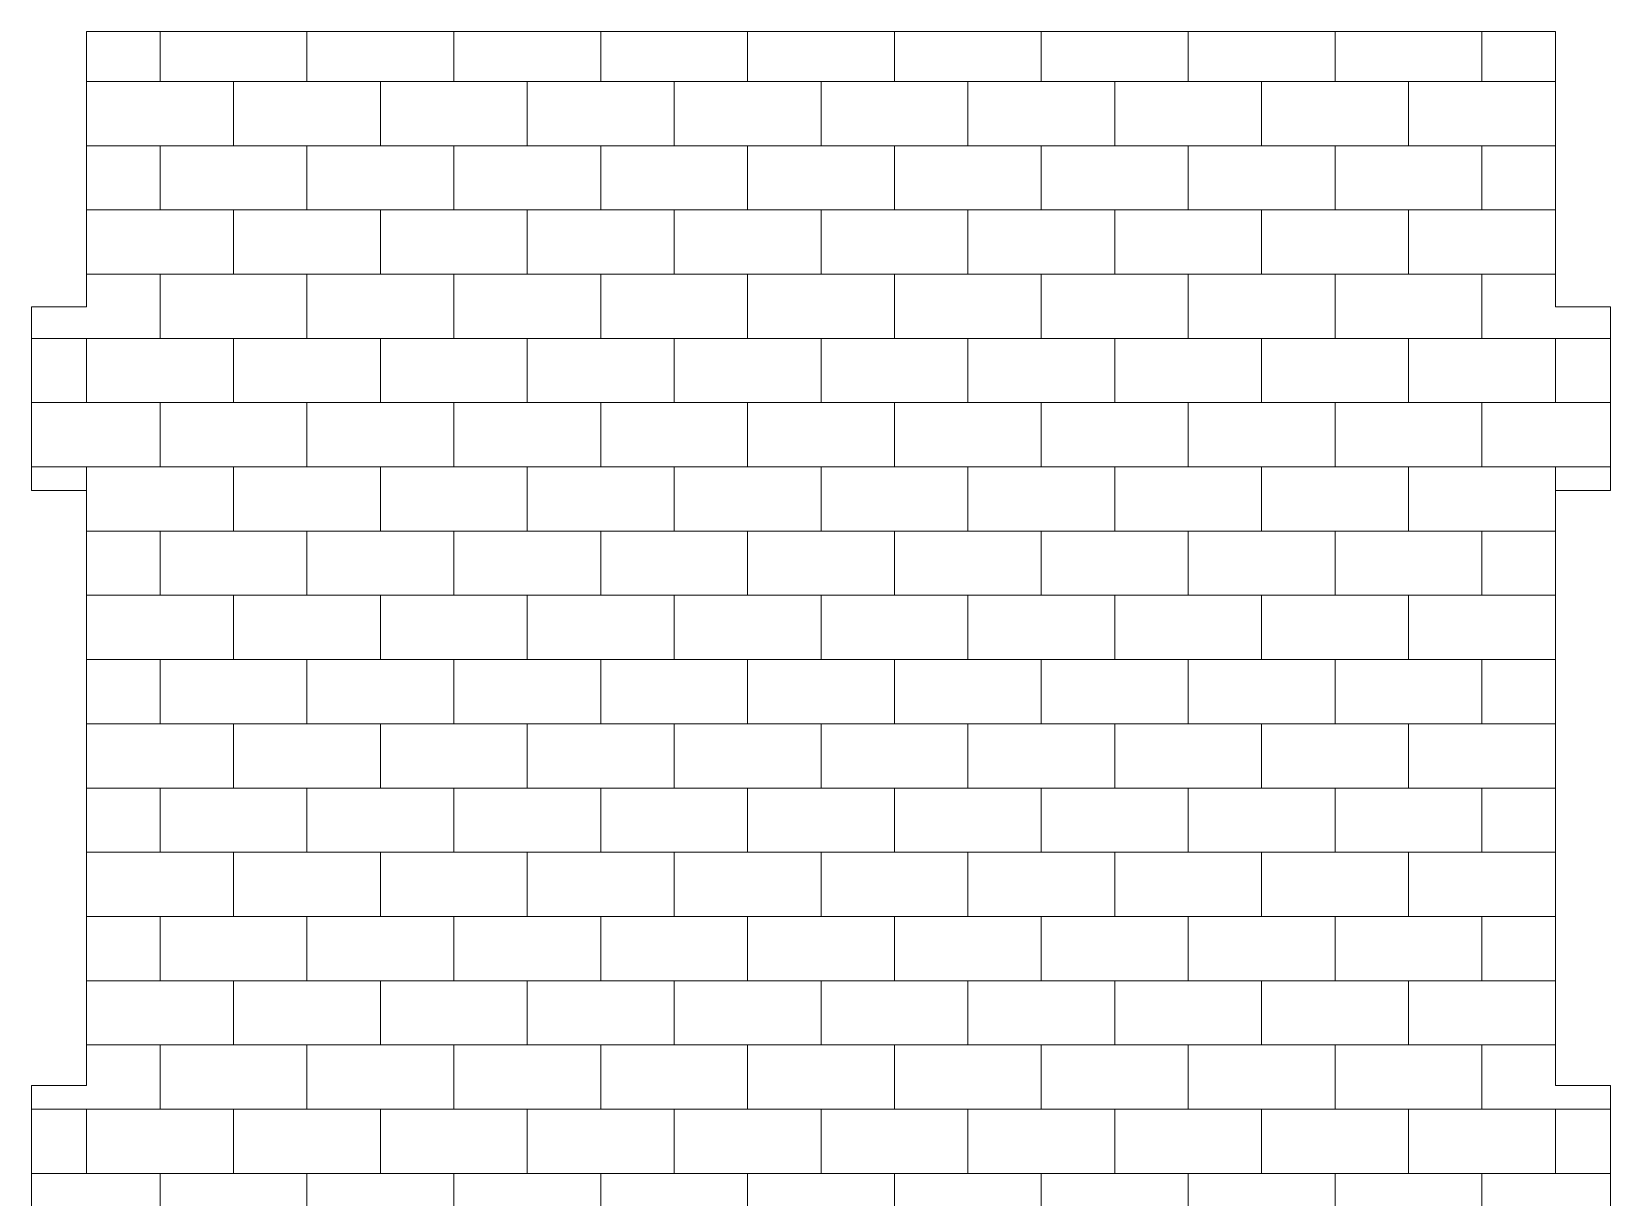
# Model space of a CAD drawing. Header units: millimetres. Extents: x 170 to 862, y -190 to 818.
# Drawn here: x 669 to 755, y -59.1 to 4.4 of the extents above; entities that cross this region are included whole.
import ezdxf

# ---------------------------------------------------------------- set-up
doc = ezdxf.new("R2010")
doc.units = ezdxf.units.MM
doc.header["$MEASUREMENT"] = 0
doc.layers.add('layer 1', color=7, linetype='Continuous')

msp = doc.modelspace()

# ---------------------------------------------------------------- linework, layer by layer
at = {"layer": 'layer 1', "color": 250, "lineweight": 9}
msp.add_open_spline([(668.9986, -10.5554), (668.9986, -10.5554), (671.9986, -10.5554), (671.9986, -10.5554), (671.9986, -10.5554), (671.9986, -10.5554), (671.9986, 4.4446), (671.9986, 4.4446), (671.9986, 4.4446), (671.9986, 4.4446), (751.9986, 4.4446), (751.9986, 4.4446), (751.9986, 4.4446), (751.9986, 4.4446), (751.9986, -10.5554), (751.9986, -10.5554), (751.9986, -10.5554), (751.9986, -10.5554), (754.9986, -10.5554), (754.9986, -10.5554), (754.9986, -10.5554), (754.9986, -10.5554), (754.9986, -20.5554), (754.9986, -20.5554), (754.9986, -20.5554), (754.9986, -20.5554), (751.9986, -20.5554), (751.9986, -20.5554), (751.9986, -20.5554), (751.9986, -20.5554), (751.9986, -52.9894), (751.9986, -52.9894), (751.9986, -52.9894), (751.9986, -52.9894), (754.9986, -52.9894), (754.9986, -52.9894), (754.9986, -52.9894), (754.9986, -52.9894), (754.9986, -62.9894), (754.9986, -62.9894), (754.9986, -62.9894), (754.9986, -62.9894), (751.9986, -62.9894), (751.9986, -62.9894), (751.9986, -62.9894), (751.9986, -62.9894), (751.9986, -77.9894), (751.9986, -77.9894), (751.9986, -77.9894), (751.9986, -77.9894), (671.9986, -77.9894), (671.9986, -77.9894), (671.9986, -77.9894), (671.9986, -77.9894), (671.9986, -62.9894), (671.9986, -62.9894), (671.9986, -62.9894), (671.9986, -62.9894), (668.9986, -62.9894), (668.9986, -62.9894), (668.9986, -62.9894), (668.9986, -62.9894), (668.9986, -52.9894), (668.9986, -52.9894), (668.9986, -52.9894), (668.9986, -52.9894), (671.9986, -52.9894), (671.9986, -52.9894), (671.9986, -52.9894), (671.9986, -52.9894), (671.9986, -20.5554), (671.9986, -20.5554), (671.9986, -20.5554), (671.9986, -20.5554), (668.9986, -20.5554), (668.9986, -20.5554), (668.9986, -20.5554), (668.9986, -20.5554), (668.9986, -10.5554), (668.9986, -10.5554)], degree=3, knots=[0, 0, 0, 0, 0.047619, 0.047619, 0.047619, 0.047619, 0.0952381, 0.0952381, 0.0952381, 0.0952381, 0.1428571, 0.1428571, 0.1428571, 0.1428571, 0.1904762, 0.1904762, 0.1904762, 0.1904762, 0.2380952, 0.2380952, 0.2380952, 0.2380952, 0.2857143, 0.2857143, 0.2857143, 0.2857143, 0.3333333, 0.3333333, 0.3333333, 0.3333333, 0.3809524, 0.3809524, 0.3809524, 0.3809524, 0.4285714, 0.4285714, 0.4285714, 0.4285714, 0.4761905, 0.4761905, 0.4761905, 0.4761905, 0.5238095, 0.5238095, 0.5238095, 0.5238095, 0.5714286, 0.5714286, 0.5714286, 0.5714286, 0.6190476, 0.6190476, 0.6190476, 0.6190476, 0.6666667, 0.6666667, 0.6666667, 0.6666667, 0.7142857, 0.7142857, 0.7142857, 0.7142857, 0.7619048, 0.7619048, 0.7619048, 0.7619048, 0.8095238, 0.8095238, 0.8095238, 0.8095238, 0.8571429, 0.8571429, 0.8571429, 0.8571429, 0.9047619, 0.9047619, 0.9047619, 0.9047619, 1, 1, 1, 1], dxfattribs=at)
at = {"layer": 'layer 1', "color": 242, "lineweight": 9}
for points in [[(675.9987, 4.4446), (675.9987, 4.4446), (675.9987, 1.7276), (675.9987, 1.7276)], [(683.9987, 1.7276), (683.9987, 1.7276), (683.9987, 4.4446), (683.9987, 4.4446)], [(691.9987, 4.4446), (691.9987, 4.4446), (691.9987, 1.7276), (691.9987, 1.7276)], [(699.9987, 1.7276), (699.9987, 1.7276), (699.9987, 4.4446), (699.9987, 4.4446)], [(707.9987, 4.4446), (707.9987, 4.4446), (707.9987, 1.7276), (707.9987, 1.7276)], [(715.9987, 1.7276), (715.9987, 1.7276), (715.9987, 4.4446), (715.9987, 4.4446)], [(723.9987, 4.4446), (723.9987, 4.4446), (723.9987, 1.7276), (723.9987, 1.7276)], [(731.9987, 1.7276), (731.9987, 1.7276), (731.9987, 4.4446), (731.9987, 4.4446)], [(739.9987, 4.4446), (739.9987, 4.4446), (739.9987, 1.7276), (739.9987, 1.7276)], [(747.9987, 1.7276), (747.9987, 1.7276), (747.9987, 4.4446), (747.9987, 4.4446)], [(671.9986, 1.7276), (671.9986, 1.7276), (751.9986, 1.7276), (751.9986, 1.7276)], [(671.9986, 1.7276), (671.9986, 1.7276), (671.9986, -1.7724), (671.9986, -1.7724)], [(679.9986, -1.7724), (679.9986, -1.7724), (679.9986, 1.7276), (679.9986, 1.7276)], [(687.9986, 1.7276), (687.9986, 1.7276), (687.9986, -1.7724), (687.9986, -1.7724)], [(695.9986, -1.7724), (695.9986, -1.7724), (695.9986, 1.7276), (695.9986, 1.7276)], [(703.9986, 1.7276), (703.9986, 1.7276), (703.9986, -1.7724), (703.9986, -1.7724)], [(711.9986, -1.7724), (711.9986, -1.7724), (711.9986, 1.7276), (711.9986, 1.7276)], [(719.9986, 1.7276), (719.9986, 1.7276), (719.9986, -1.7724), (719.9986, -1.7724)], [(727.9986, -1.7724), (727.9986, -1.7724), (727.9986, 1.7276), (727.9986, 1.7276)], [(735.9986, 1.7276), (735.9986, 1.7276), (735.9986, -1.7724), (735.9986, -1.7724)], [(743.9986, -1.7724), (743.9986, -1.7724), (743.9986, 1.7276), (743.9986, 1.7276)], [(751.9986, 1.7276), (751.9986, 1.7276), (751.9986, -1.7724), (751.9986, -1.7724)], [(671.9986, -1.7724), (671.9986, -1.7724), (751.9986, -1.7724), (751.9986, -1.7724)], [(675.9987, -1.7724), (675.9987, -1.7724), (675.9987, -5.2724), (675.9987, -5.2724)], [(683.9987, -5.2724), (683.9987, -5.2724), (683.9987, -1.7724), (683.9987, -1.7724)], [(691.9987, -1.7724), (691.9987, -1.7724), (691.9987, -5.2724), (691.9987, -5.2724)], [(699.9987, -5.2724), (699.9987, -5.2724), (699.9987, -1.7724), (699.9987, -1.7724)], [(707.9987, -1.7724), (707.9987, -1.7724), (707.9987, -5.2724), (707.9987, -5.2724)], [(715.9987, -5.2724), (715.9987, -5.2724), (715.9987, -1.7724), (715.9987, -1.7724)], [(723.9987, -1.7724), (723.9987, -1.7724), (723.9987, -5.2724), (723.9987, -5.2724)], [(731.9987, -5.2724), (731.9987, -5.2724), (731.9987, -1.7724), (731.9987, -1.7724)], [(739.9987, -1.7724), (739.9987, -1.7724), (739.9987, -5.2724), (739.9987, -5.2724)], [(747.9987, -5.2724), (747.9987, -5.2724), (747.9987, -1.7724), (747.9987, -1.7724)], [(671.9986, -5.2724), (671.9986, -5.2724), (751.9986, -5.2724), (751.9986, -5.2724)], [(671.9986, -5.2724), (671.9986, -5.2724), (671.9986, -8.7724), (671.9986, -8.7724)], [(679.9986, -8.7724), (679.9986, -8.7724), (679.9986, -5.2724), (679.9986, -5.2724)], [(687.9986, -5.2724), (687.9986, -5.2724), (687.9986, -8.7724), (687.9986, -8.7724)], [(695.9986, -8.7724), (695.9986, -8.7724), (695.9986, -5.2724), (695.9986, -5.2724)], [(703.9986, -5.2724), (703.9986, -5.2724), (703.9986, -8.7724), (703.9986, -8.7724)], [(711.9986, -8.7724), (711.9986, -8.7724), (711.9986, -5.2724), (711.9986, -5.2724)], [(719.9986, -5.2724), (719.9986, -5.2724), (719.9986, -8.7724), (719.9986, -8.7724)], [(727.9986, -8.7724), (727.9986, -8.7724), (727.9986, -5.2724), (727.9986, -5.2724)], [(735.9986, -5.2724), (735.9986, -5.2724), (735.9986, -8.7724), (735.9986, -8.7724)], [(743.9986, -8.7724), (743.9986, -8.7724), (743.9986, -5.2724), (743.9986, -5.2724)], [(751.9986, -5.2724), (751.9986, -5.2724), (751.9986, -8.7724), (751.9986, -8.7724)], [(671.9986, -8.7724), (671.9986, -8.7724), (751.9986, -8.7724), (751.9986, -8.7724)], [(675.9987, -8.7724), (675.9987, -8.7724), (675.9987, -12.2724), (675.9987, -12.2724)], [(683.9987, -12.2724), (683.9987, -12.2724), (683.9987, -8.7724), (683.9987, -8.7724)], [(691.9987, -8.7724), (691.9987, -8.7724), (691.9987, -12.2724), (691.9987, -12.2724)], [(699.9987, -12.2724), (699.9987, -12.2724), (699.9987, -8.7724), (699.9987, -8.7724)], [(707.9987, -8.7724), (707.9987, -8.7724), (707.9987, -12.2724), (707.9987, -12.2724)], [(715.9987, -12.2724), (715.9987, -12.2724), (715.9987, -8.7724), (715.9987, -8.7724)], [(723.9987, -8.7724), (723.9987, -8.7724), (723.9987, -12.2724), (723.9987, -12.2724)], [(731.9987, -12.2724), (731.9987, -12.2724), (731.9987, -8.7724), (731.9987, -8.7724)], [(739.9987, -8.7724), (739.9987, -8.7724), (739.9987, -12.2724), (739.9987, -12.2724)], [(747.9987, -12.2724), (747.9987, -12.2724), (747.9987, -8.7724), (747.9987, -8.7724)], [(668.9986, -12.2724), (668.9986, -12.2724), (754.9986, -12.2724), (754.9986, -12.2724)], [(671.9986, -12.2724), (671.9986, -12.2724), (671.9986, -15.7724), (671.9986, -15.7724)], [(679.9986, -15.7724), (679.9986, -15.7724), (679.9986, -12.2724), (679.9986, -12.2724)], [(687.9986, -12.2724), (687.9986, -12.2724), (687.9986, -15.7724), (687.9986, -15.7724)], [(695.9986, -15.7724), (695.9986, -15.7724), (695.9986, -12.2724), (695.9986, -12.2724)], [(703.9986, -12.2724), (703.9986, -12.2724), (703.9986, -15.7724), (703.9986, -15.7724)], [(711.9986, -15.7724), (711.9986, -15.7724), (711.9986, -12.2724), (711.9986, -12.2724)], [(719.9986, -12.2724), (719.9986, -12.2724), (719.9986, -15.7724), (719.9986, -15.7724)], [(727.9986, -15.7724), (727.9986, -15.7724), (727.9986, -12.2724), (727.9986, -12.2724)], [(735.9986, -12.2724), (735.9986, -12.2724), (735.9986, -15.7724), (735.9986, -15.7724)], [(743.9986, -15.7724), (743.9986, -15.7724), (743.9986, -12.2724), (743.9986, -12.2724)], [(751.9986, -12.2724), (751.9986, -12.2724), (751.9986, -15.7724), (751.9986, -15.7724)], [(668.9986, -15.7724), (668.9986, -15.7724), (754.9986, -15.7724), (754.9986, -15.7724)], [(675.9987, -15.7724), (675.9987, -15.7724), (675.9987, -19.2724), (675.9987, -19.2724)], [(683.9987, -19.2724), (683.9987, -19.2724), (683.9987, -15.7724), (683.9987, -15.7724)], [(691.9987, -15.7724), (691.9987, -15.7724), (691.9987, -19.2724), (691.9987, -19.2724)], [(699.9987, -19.2724), (699.9987, -19.2724), (699.9987, -15.7724), (699.9987, -15.7724)], [(707.9987, -15.7724), (707.9987, -15.7724), (707.9987, -19.2724), (707.9987, -19.2724)], [(715.9987, -19.2724), (715.9987, -19.2724), (715.9987, -15.7724), (715.9987, -15.7724)], [(723.9987, -15.7724), (723.9987, -15.7724), (723.9987, -19.2724), (723.9987, -19.2724)], [(731.9987, -19.2724), (731.9987, -19.2724), (731.9987, -15.7724), (731.9987, -15.7724)], [(739.9987, -15.7724), (739.9987, -15.7724), (739.9987, -19.2724), (739.9987, -19.2724)], [(747.9987, -19.2724), (747.9987, -19.2724), (747.9987, -15.7724), (747.9987, -15.7724)], [(668.9986, -19.2724), (668.9986, -19.2724), (754.9986, -19.2724), (754.9986, -19.2724)], [(679.9986, -22.7724), (679.9986, -22.7724), (679.9986, -19.2724), (679.9986, -19.2724)], [(687.9986, -19.2724), (687.9986, -19.2724), (687.9986, -22.7724), (687.9986, -22.7724)], [(695.9986, -22.7724), (695.9986, -22.7724), (695.9986, -19.2724), (695.9986, -19.2724)], [(703.9986, -19.2724), (703.9986, -19.2724), (703.9986, -22.7724), (703.9986, -22.7724)], [(711.9986, -22.7724), (711.9986, -22.7724), (711.9986, -19.2724), (711.9986, -19.2724)], [(719.9986, -19.2724), (719.9986, -19.2724), (719.9986, -22.7724), (719.9986, -22.7724)], [(727.9986, -22.7724), (727.9986, -22.7724), (727.9986, -19.2724), (727.9986, -19.2724)], [(735.9986, -19.2724), (735.9986, -19.2724), (735.9986, -22.7724), (735.9986, -22.7724)], [(743.9986, -22.7724), (743.9986, -22.7724), (743.9986, -19.2724), (743.9986, -19.2724)], [(671.9986, -22.7724), (671.9986, -22.7724), (751.9986, -22.7724), (751.9986, -22.7724)], [(675.9987, -22.7724), (675.9987, -22.7724), (675.9987, -26.2724), (675.9987, -26.2724)], [(683.9987, -26.2724), (683.9987, -26.2724), (683.9987, -22.7724), (683.9987, -22.7724)], [(691.9987, -22.7724), (691.9987, -22.7724), (691.9987, -26.2724), (691.9987, -26.2724)], [(699.9987, -26.2724), (699.9987, -26.2724), (699.9987, -22.7724), (699.9987, -22.7724)], [(707.9987, -22.7724), (707.9987, -22.7724), (707.9987, -26.2724), (707.9987, -26.2724)], [(715.9987, -26.2724), (715.9987, -26.2724), (715.9987, -22.7724), (715.9987, -22.7724)], [(723.9987, -22.7724), (723.9987, -22.7724), (723.9987, -26.2724), (723.9987, -26.2724)], [(731.9987, -26.2724), (731.9987, -26.2724), (731.9987, -22.7724), (731.9987, -22.7724)], [(739.9987, -22.7724), (739.9987, -22.7724), (739.9987, -26.2724), (739.9987, -26.2724)], [(747.9987, -26.2724), (747.9987, -26.2724), (747.9987, -22.7724), (747.9987, -22.7724)], [(671.9986, -26.2724), (671.9986, -26.2724), (751.9986, -26.2724), (751.9986, -26.2724)], [(671.9986, -26.2724), (671.9986, -26.2724), (671.9986, -29.7724), (671.9986, -29.7724)], [(679.9986, -29.7724), (679.9986, -29.7724), (679.9986, -26.2724), (679.9986, -26.2724)], [(687.9986, -26.2724), (687.9986, -26.2724), (687.9986, -29.7724), (687.9986, -29.7724)], [(695.9986, -29.7724), (695.9986, -29.7724), (695.9986, -26.2724), (695.9986, -26.2724)], [(703.9986, -26.2724), (703.9986, -26.2724), (703.9986, -29.7724), (703.9986, -29.7724)], [(711.9986, -29.7724), (711.9986, -29.7724), (711.9986, -26.2724), (711.9986, -26.2724)], [(719.9986, -26.2724), (719.9986, -26.2724), (719.9986, -29.7724), (719.9986, -29.7724)], [(727.9986, -29.7724), (727.9986, -29.7724), (727.9986, -26.2724), (727.9986, -26.2724)], [(735.9986, -26.2724), (735.9986, -26.2724), (735.9986, -29.7724), (735.9986, -29.7724)], [(743.9986, -29.7724), (743.9986, -29.7724), (743.9986, -26.2724), (743.9986, -26.2724)], [(751.9986, -26.2724), (751.9986, -26.2724), (751.9986, -29.7724), (751.9986, -29.7724)], [(671.9986, -29.7724), (671.9986, -29.7724), (751.9986, -29.7724), (751.9986, -29.7724)], [(675.9987, -29.7724), (675.9987, -29.7724), (675.9987, -33.2724), (675.9987, -33.2724)], [(683.9987, -33.2724), (683.9987, -33.2724), (683.9987, -29.7724), (683.9987, -29.7724)], [(691.9987, -29.7724), (691.9987, -29.7724), (691.9987, -33.2724), (691.9987, -33.2724)], [(699.9987, -33.2724), (699.9987, -33.2724), (699.9987, -29.7724), (699.9987, -29.7724)], [(707.9987, -29.7724), (707.9987, -29.7724), (707.9987, -33.2724), (707.9987, -33.2724)], [(715.9987, -33.2724), (715.9987, -33.2724), (715.9987, -29.7724), (715.9987, -29.7724)], [(723.9987, -29.7724), (723.9987, -29.7724), (723.9987, -33.2724), (723.9987, -33.2724)], [(731.9987, -33.2724), (731.9987, -33.2724), (731.9987, -29.7724), (731.9987, -29.7724)], [(739.9987, -29.7724), (739.9987, -29.7724), (739.9987, -33.2724), (739.9987, -33.2724)], [(747.9987, -33.2724), (747.9987, -33.2724), (747.9987, -29.7724), (747.9987, -29.7724)], [(671.9986, -33.2724), (671.9986, -33.2724), (751.9986, -33.2724), (751.9986, -33.2724)], [(671.9986, -33.2724), (671.9986, -33.2724), (671.9986, -36.7724), (671.9986, -36.7724)], [(679.9986, -36.7724), (679.9986, -36.7724), (679.9986, -33.2724), (679.9986, -33.2724)], [(687.9986, -33.2724), (687.9986, -33.2724), (687.9986, -36.7724), (687.9986, -36.7724)], [(695.9986, -36.7724), (695.9986, -36.7724), (695.9986, -33.2724), (695.9986, -33.2724)], [(703.9986, -33.2724), (703.9986, -33.2724), (703.9986, -36.7724), (703.9986, -36.7724)], [(711.9986, -36.7724), (711.9986, -36.7724), (711.9986, -33.2724), (711.9986, -33.2724)], [(719.9986, -33.2724), (719.9986, -33.2724), (719.9986, -36.7724), (719.9986, -36.7724)], [(727.9986, -36.7724), (727.9986, -36.7724), (727.9986, -33.2724), (727.9986, -33.2724)], [(735.9986, -33.2724), (735.9986, -33.2724), (735.9986, -36.7724), (735.9986, -36.7724)], [(743.9986, -36.7724), (743.9986, -36.7724), (743.9986, -33.2724), (743.9986, -33.2724)], [(751.9986, -33.2724), (751.9986, -33.2724), (751.9986, -36.7724), (751.9986, -36.7724)], [(671.9986, -36.7724), (671.9986, -36.7724), (751.9986, -36.7724), (751.9986, -36.7724)], [(675.9987, -36.7724), (675.9987, -36.7724), (675.9987, -40.2724), (675.9987, -40.2724)], [(683.9987, -40.2724), (683.9987, -40.2724), (683.9987, -36.7724), (683.9987, -36.7724)], [(691.9987, -36.7724), (691.9987, -36.7724), (691.9987, -40.2724), (691.9987, -40.2724)], [(699.9987, -40.2724), (699.9987, -40.2724), (699.9987, -36.7724), (699.9987, -36.7724)], [(707.9987, -36.7724), (707.9987, -36.7724), (707.9987, -40.2724), (707.9987, -40.2724)], [(715.9987, -40.2724), (715.9987, -40.2724), (715.9987, -36.7724), (715.9987, -36.7724)], [(723.9987, -36.7724), (723.9987, -36.7724), (723.9987, -40.2724), (723.9987, -40.2724)], [(731.9987, -40.2724), (731.9987, -40.2724), (731.9987, -36.7724), (731.9987, -36.7724)], [(739.9987, -36.7724), (739.9987, -36.7724), (739.9987, -40.2724), (739.9987, -40.2724)], [(747.9987, -40.2724), (747.9987, -40.2724), (747.9987, -36.7724), (747.9987, -36.7724)], [(671.9986, -40.2724), (671.9986, -40.2724), (751.9986, -40.2724), (751.9986, -40.2724)], [(671.9986, -40.2724), (671.9986, -40.2724), (671.9986, -43.7724), (671.9986, -43.7724)], [(679.9986, -43.7724), (679.9986, -43.7724), (679.9986, -40.2724), (679.9986, -40.2724)], [(687.9986, -40.2724), (687.9986, -40.2724), (687.9986, -43.7724), (687.9986, -43.7724)], [(695.9986, -43.7724), (695.9986, -43.7724), (695.9986, -40.2724), (695.9986, -40.2724)], [(703.9986, -40.2724), (703.9986, -40.2724), (703.9986, -43.7724), (703.9986, -43.7724)], [(711.9986, -43.7724), (711.9986, -43.7724), (711.9986, -40.2724), (711.9986, -40.2724)], [(719.9986, -40.2724), (719.9986, -40.2724), (719.9986, -43.7724), (719.9986, -43.7724)], [(727.9986, -43.7724), (727.9986, -43.7724), (727.9986, -40.2724), (727.9986, -40.2724)], [(735.9986, -40.2724), (735.9986, -40.2724), (735.9986, -43.7724), (735.9986, -43.7724)], [(743.9986, -43.7724), (743.9986, -43.7724), (743.9986, -40.2724), (743.9986, -40.2724)], [(751.9986, -40.2724), (751.9986, -40.2724), (751.9986, -43.7724), (751.9986, -43.7724)], [(671.9986, -43.7724), (671.9986, -43.7724), (751.9986, -43.7724), (751.9986, -43.7724)], [(675.9987, -43.7724), (675.9987, -43.7724), (675.9987, -47.2724), (675.9987, -47.2724)], [(683.9987, -47.2724), (683.9987, -47.2724), (683.9987, -43.7724), (683.9987, -43.7724)], [(691.9987, -43.7724), (691.9987, -43.7724), (691.9987, -47.2724), (691.9987, -47.2724)], [(699.9987, -47.2724), (699.9987, -47.2724), (699.9987, -43.7724), (699.9987, -43.7724)], [(707.9987, -43.7724), (707.9987, -43.7724), (707.9987, -47.2724), (707.9987, -47.2724)], [(715.9987, -47.2724), (715.9987, -47.2724), (715.9987, -43.7724), (715.9987, -43.7724)], [(723.9987, -43.7724), (723.9987, -43.7724), (723.9987, -47.2724), (723.9987, -47.2724)], [(731.9987, -47.2724), (731.9987, -47.2724), (731.9987, -43.7724), (731.9987, -43.7724)], [(739.9987, -43.7724), (739.9987, -43.7724), (739.9987, -47.2724), (739.9987, -47.2724)], [(747.9987, -47.2724), (747.9987, -47.2724), (747.9987, -43.7724), (747.9987, -43.7724)], [(671.9986, -47.2724), (671.9986, -47.2724), (751.9986, -47.2724), (751.9986, -47.2724)], [(671.9986, -47.2724), (671.9986, -47.2724), (671.9986, -50.7724), (671.9986, -50.7724)], [(679.9986, -50.7724), (679.9986, -50.7724), (679.9986, -47.2724), (679.9986, -47.2724)], [(687.9986, -47.2724), (687.9986, -47.2724), (687.9986, -50.7724), (687.9986, -50.7724)], [(695.9986, -50.7724), (695.9986, -50.7724), (695.9986, -47.2724), (695.9986, -47.2724)], [(703.9986, -47.2724), (703.9986, -47.2724), (703.9986, -50.7724), (703.9986, -50.7724)], [(711.9986, -50.7724), (711.9986, -50.7724), (711.9986, -47.2724), (711.9986, -47.2724)], [(719.9986, -47.2724), (719.9986, -47.2724), (719.9986, -50.7724), (719.9986, -50.7724)], [(727.9986, -50.7724), (727.9986, -50.7724), (727.9986, -47.2724), (727.9986, -47.2724)], [(735.9986, -47.2724), (735.9986, -47.2724), (735.9986, -50.7724), (735.9986, -50.7724)], [(743.9986, -50.7724), (743.9986, -50.7724), (743.9986, -47.2724), (743.9986, -47.2724)], [(751.9986, -47.2724), (751.9986, -47.2724), (751.9986, -50.7724), (751.9986, -50.7724)], [(671.9986, -50.7724), (671.9986, -50.7724), (751.9986, -50.7724), (751.9986, -50.7724)], [(675.9987, -50.7724), (675.9987, -50.7724), (675.9987, -54.2724), (675.9987, -54.2724)], [(683.9987, -54.2724), (683.9987, -54.2724), (683.9987, -50.7724), (683.9987, -50.7724)], [(691.9987, -50.7724), (691.9987, -50.7724), (691.9987, -54.2724), (691.9987, -54.2724)], [(699.9987, -54.2724), (699.9987, -54.2724), (699.9987, -50.7724), (699.9987, -50.7724)], [(707.9987, -50.7724), (707.9987, -50.7724), (707.9987, -54.2724), (707.9987, -54.2724)], [(715.9987, -54.2724), (715.9987, -54.2724), (715.9987, -50.7724), (715.9987, -50.7724)], [(723.9987, -50.7724), (723.9987, -50.7724), (723.9987, -54.2724), (723.9987, -54.2724)], [(731.9987, -54.2724), (731.9987, -54.2724), (731.9987, -50.7724), (731.9987, -50.7724)], [(739.9987, -50.7724), (739.9987, -50.7724), (739.9987, -54.2724), (739.9987, -54.2724)], [(747.9987, -54.2724), (747.9987, -54.2724), (747.9987, -50.7724), (747.9987, -50.7724)], [(668.9986, -54.2724), (668.9986, -54.2724), (754.9986, -54.2724), (754.9986, -54.2724)], [(671.9986, -54.2724), (671.9986, -54.2724), (671.9986, -57.7724), (671.9986, -57.7724)], [(679.9986, -57.7724), (679.9986, -57.7724), (679.9986, -54.2724), (679.9986, -54.2724)], [(687.9986, -54.2724), (687.9986, -54.2724), (687.9986, -57.7724), (687.9986, -57.7724)], [(695.9986, -57.7724), (695.9986, -57.7724), (695.9986, -54.2724), (695.9986, -54.2724)], [(703.9986, -54.2724), (703.9986, -54.2724), (703.9986, -57.7724), (703.9986, -57.7724)], [(711.9986, -57.7724), (711.9986, -57.7724), (711.9986, -54.2724), (711.9986, -54.2724)], [(719.9986, -54.2724), (719.9986, -54.2724), (719.9986, -57.7724), (719.9986, -57.7724)], [(727.9986, -57.7724), (727.9986, -57.7724), (727.9986, -54.2724), (727.9986, -54.2724)], [(735.9986, -54.2724), (735.9986, -54.2724), (735.9986, -57.7724), (735.9986, -57.7724)], [(743.9986, -57.7724), (743.9986, -57.7724), (743.9986, -54.2724), (743.9986, -54.2724)], [(751.9986, -54.2724), (751.9986, -54.2724), (751.9986, -57.7724), (751.9986, -57.7724)], [(668.9986, -57.7724), (668.9986, -57.7724), (754.9986, -57.7724), (754.9986, -57.7724)], [(675.9987, -57.7724), (675.9987, -57.7724), (675.9987, -61.2724), (675.9987, -61.2724)], [(683.9987, -61.2724), (683.9987, -61.2724), (683.9987, -57.7724), (683.9987, -57.7724)], [(691.9987, -57.7724), (691.9987, -57.7724), (691.9987, -61.2724), (691.9987, -61.2724)], [(699.9987, -61.2724), (699.9987, -61.2724), (699.9987, -57.7724), (699.9987, -57.7724)], [(707.9987, -57.7724), (707.9987, -57.7724), (707.9987, -61.2724), (707.9987, -61.2724)], [(715.9987, -61.2724), (715.9987, -61.2724), (715.9987, -57.7724), (715.9987, -57.7724)], [(723.9987, -57.7724), (723.9987, -57.7724), (723.9987, -61.2724), (723.9987, -61.2724)], [(731.9987, -61.2724), (731.9987, -61.2724), (731.9987, -57.7724), (731.9987, -57.7724)], [(739.9987, -57.7724), (739.9987, -57.7724), (739.9987, -61.2724), (739.9987, -61.2724)], [(747.9987, -61.2724), (747.9987, -61.2724), (747.9987, -57.7724), (747.9987, -57.7724)]]:
    msp.add_open_spline(points, degree=3, dxfattribs=at)
for points in [[(671.9986, -19.2724), (671.9986, -19.2724), (671.9986, -20.5554), (671.9986, -20.5554), (671.9986, -20.5554), (671.9986, -20.5554), (671.9986, -22.7724), (671.9986, -22.7724)], [(751.9986, -19.2724), (751.9986, -19.2724), (751.9986, -20.5554), (751.9986, -20.5554), (751.9986, -20.5554), (751.9986, -20.5554), (751.9986, -22.7724), (751.9986, -22.7724)]]:
    msp.add_open_spline(points, degree=3, knots=[0, 0, 0, 0, 0.3333333, 0.3333333, 0.3333333, 0.3333333, 1, 1, 1, 1], dxfattribs=at)

doc.saveas('drawing.dxf')
